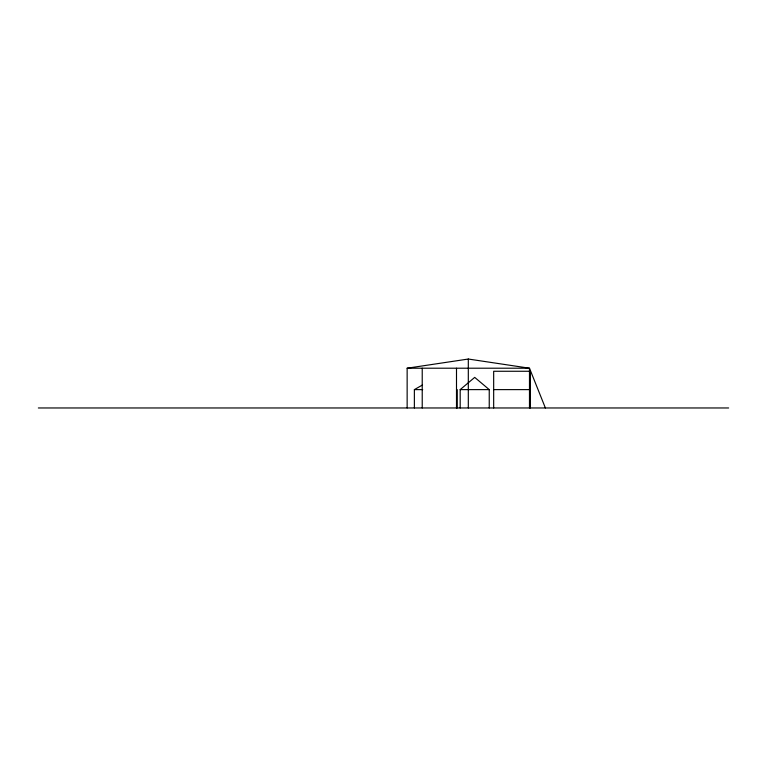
<?xml version="1.0" encoding="UTF-8"?>
<svg xmlns="http://www.w3.org/2000/svg" width="767" height="767" viewBox="0 0 767 767"><rect width="100%" height="100%" fill="white"/><g stroke="black" fill="none" stroke-linecap="round" stroke-linejoin="round"><path stroke-width="1.15" d="M460.181 407.967L460.181 389.617L474.706 377.383L489.241 389.617L489.241 407.967M414.372 407.967L414.372 389.617L422.531 384.957M407.143 407.967L407.143 368.208L468.311 359.033L529.479 368.208L545.385 407.967M407.143 368.208L529.479 368.208L529.479 407.967M414.372 389.617L422.703 389.617M460.181 389.617L489.241 389.617M493.67 389.617L530.371 389.617M38.35 407.967L728.65 407.967M530.371 407.967L530.371 371.266L493.67 371.266L493.67 407.967M468.311 359.033L468.311 407.967M457.19 389.617L457.19 407.967M456.499 368.208L456.499 407.967M422.224 368.208L422.224 407.967"/></g></svg>
